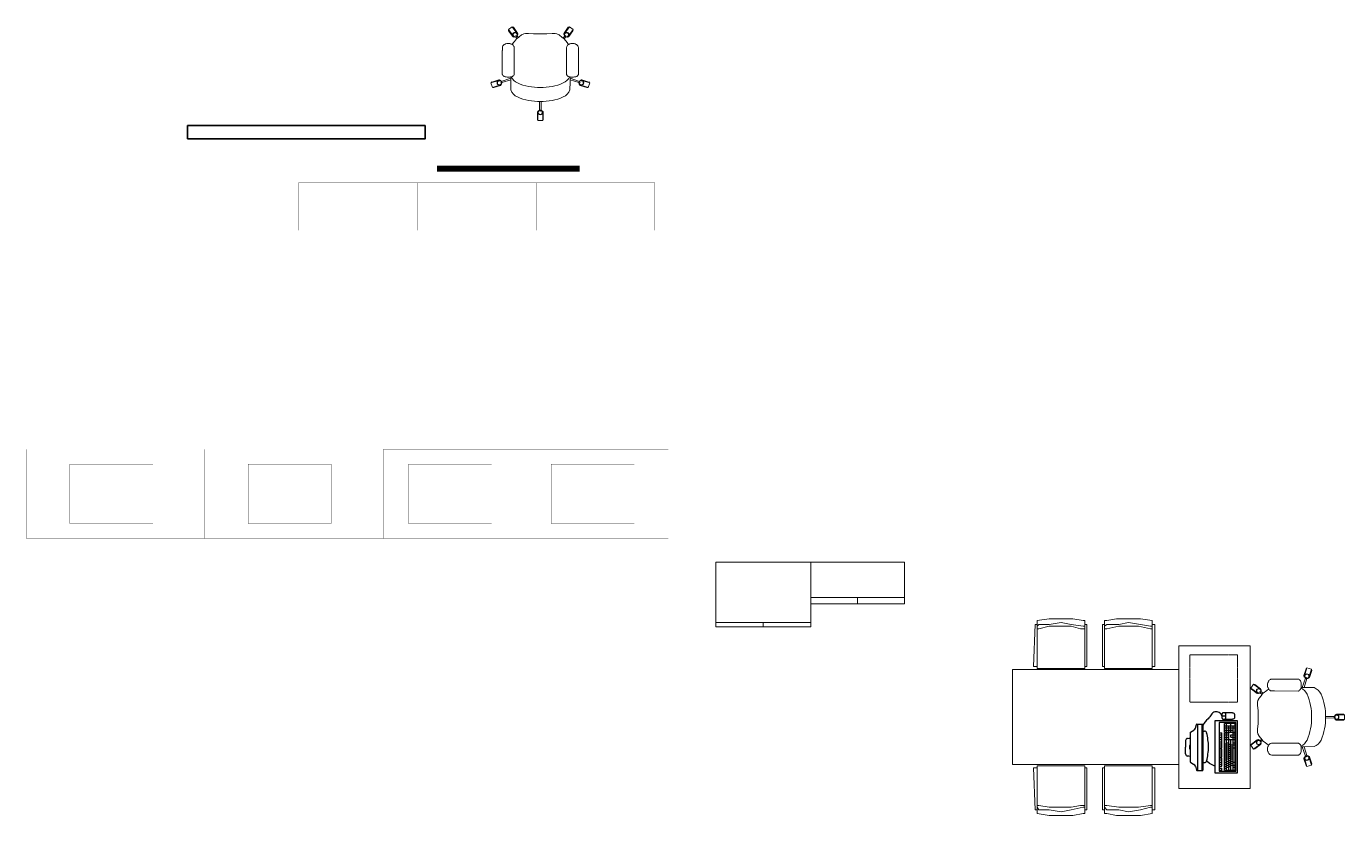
# Model space of a CAD drawing. Header units: millimetres. Extents: x -217756 to 263180, y 55413 to 130608.
# Drawn here: x 251375 to 262467, y 62482 to 69127 of the extents above; entities that cross this region are included whole.
import ezdxf

# ---------------------------------------------------------------- set-up
doc = ezdxf.new("R2010")
doc.units = ezdxf.units.MM
doc.linetypes.add('HIDDEN', pattern=[6, 4, -2])
for name, color, linetype, lineweight in [('ТХ_мебель передв', 250, 'Continuous', 13), ('ТХ_обор_комп принт', 30, 'Continuous', 13), ('ТХ_ОСНОВНОЙ', 103, 'Continuous', 25)]:
    doc.layers.add(name, color=color, linetype=linetype, lineweight=lineweight)
doc.layers.add('ТХ_оборуд_учебн', color=80, linetype='Continuous')

# ---------------------------------------------------------------- blocks, each defined once
blk = doc.blocks.new('Стол приставной с 4 стульями')
at = {"layer": 'ТХ_мебель передв'}
for points in [[(281712, -145870), (281712, -144472), (280913, -144472), (280913, -145870)], [(280553, -144678), (280531, -144694), (280531, -144779), (280515, -144880), (280531, -144964), (280553, -145065), (280553, -145081), (280500, -145081), (280500, -145065), (280484, -144980), (280484, -144880), (280484, -144779), (280500, -144678)], [(280568, -144678), (280531, -144678), (280531, -144663), (280886, -144647), (280886, -144678)], [(280886, -144647), (280886, -144678), (280568, -144678), (280531, -144678), (280531, -144663)], [(280568, -145081), (280568, -145044), (280553, -144964), (280553, -144880), (280553, -144779), (280568, -144694), (280568, -144678), (280902, -144678), (280902, -145081)], [(280902, -144678), (280902, -145081), (280568, -145081), (280568, -145044), (280553, -144964), (280553, -144880), (280553, -144779), (280568, -144694), (280568, -144678)], [(282056, -145081), (282056, -145044), (282077, -144964), (282077, -144880), (282077, -144779), (282056, -144694), (282056, -144678), (281723, -144678), (281723, -145081)], [(281723, -144678), (281723, -145081), (282056, -145081), (282056, -145044), (282077, -144964), (282077, -144880), (282077, -144779), (282056, -144694), (282056, -144678)], [(282056, -144678), (282093, -144678), (282093, -144663), (281738, -144647), (281738, -144678)], [(281738, -144647), (281738, -144678), (282056, -144678), (282093, -144678), (282093, -144663)], [(282093, -144779), (282109, -144880), (282093, -144964), (282077, -145065), (282077, -145081), (282093, -145081), (282125, -145081), (282125, -145065), (282141, -144980), (282141, -144880), (282141, -144779), (282125, -144678), (282077, -144678), (282093, -144694)], [(282077, -144678), (282093, -144694), (282093, -144779), (282109, -144880), (282093, -144964), (282077, -145065), (282077, -145081), (282125, -145081), (282125, -145065), (282141, -144980), (282141, -144880), (282141, -144779), (282125, -144678)], [(280531, -145097), (280531, -145081), (280553, -145081), (280886, -145081), (280886, -145097)], [(280886, -145081), (280886, -145097), (280531, -145097), (280531, -145081), (280553, -145081)], [(282093, -145097), (282093, -145081), (282077, -145081), (281738, -145081), (281738, -145097)], [(281738, -145081), (281738, -145097), (282093, -145097), (282093, -145081), (282077, -145081)], [(280531, -145367), (280515, -145446), (280531, -145547), (280553, -145631), (280553, -145647), (280531, -145647), (280500, -145647), (280484, -145547), (280484, -145446), (280484, -145346), (280500, -145266), (280500, -145245), (280553, -145245), (280531, -145266)], [(280553, -145245), (280531, -145266), (280531, -145367), (280515, -145446), (280531, -145547), (280553, -145631), (280553, -145647), (280500, -145647), (280484, -145547), (280484, -145446), (280484, -145346), (280500, -145266), (280500, -145245)], [(280568, -145245), (280531, -145245), (280531, -145229), (280886, -145229), (280886, -145245)], [(280886, -145229), (280886, -145245), (280568, -145245), (280531, -145245), (280531, -145229)], [(280568, -145647), (280568, -145631), (280553, -145531), (280553, -145446), (280553, -145367), (280568, -145266), (280568, -145245), (280902, -145245), (280902, -145647)], [(280902, -145245), (280902, -145647), (280568, -145647), (280568, -145631), (280553, -145531), (280553, -145446), (280553, -145367), (280568, -145266), (280568, -145245)], [(282056, -145647), (282056, -145631), (282077, -145531), (282077, -145446), (282077, -145367), (282056, -145266), (282056, -145245), (281723, -145245), (281723, -145647)], [(281723, -145245), (281723, -145647), (282056, -145647), (282056, -145631), (282077, -145531), (282077, -145446), (282077, -145367), (282056, -145266), (282056, -145245)], [(282056, -145245), (282093, -145245), (282093, -145229), (281738, -145229), (281738, -145245)], [(281738, -145229), (281738, -145245), (282056, -145245), (282093, -145245), (282093, -145229)], [(282093, -145367), (282109, -145446), (282093, -145547), (282077, -145631), (282077, -145647), (282093, -145647), (282125, -145647), (282141, -145547), (282141, -145446), (282141, -145346), (282125, -145266), (282125, -145245), (282077, -145245), (282093, -145266)], [(282077, -145245), (282093, -145266), (282093, -145367), (282109, -145446), (282093, -145547), (282077, -145631), (282077, -145647), (282125, -145647), (282141, -145547), (282141, -145446), (282141, -145346), (282125, -145266), (282125, -145245)], [(280531, -145668), (280531, -145647), (280553, -145647), (280886, -145647), (280886, -145668)], [(280886, -145647), (280886, -145668), (280531, -145668), (280531, -145647), (280553, -145647)], [(282093, -145668), (282093, -145647), (282077, -145647), (281738, -145647), (281738, -145668)], [(281738, -145647), (281738, -145668), (282093, -145668), (282093, -145647), (282077, -145647)]]:
    blk.add_lwpolyline(points, close=True, dxfattribs=at)
for points in [[(280531, -144779), (280515, -144880), (280531, -144964), (280553, -145065), (280553, -145081), (280531, -145081), (280500, -145081), (280500, -145065), (280484, -144980), (280484, -144880), (280484, -144779), (280500, -144678), (280553, -144678), (280531, -144694)], [(280531, -144694), (280531, -144779)]]:
    blk.add_lwpolyline(points, dxfattribs=at)
blk = doc.blocks.new('A$C67bc0366')
at = {"layer": 'ТХ_ОСНОВНОЙ', "rotation": 90}
blk.add_blockref('Стол приставной с 4 стульями', (333435, -348602), dxfattribs=at)
blk = doc.blocks.new('A$C34cbd993')
at = {"extrusion": (-6.1078e-05, 0.000470829, 1)}
for p, q in [((479402, -67421, 0), (479402, -67666, 0)), ((479404, -67417, 0), (479433, -67398, 0)), ((479445, -67383, 0), (479455, -67351, 0)), ((479456, -67349, 0), (479507, -67349, 0)), ((479464, -67349, 0), (479464, -67738, 0)), ((479500, -67349, 0), (479500, -67738, 0)), ((479509, -67351, 0), (479509, -67736, 0)), ((479690, -67416, 0), (479690, -67344, 0)), ((479780, -67344, 0), (479690, -67344, 0)), ((479690, -67475, 0), (479690, -67421, 0)), ((479708, -67416, 0), (479708, -67344, 0)), ((479708, -67475, 0), (479708, -67421, 0)), ((479726, -67416, 0), (479726, -67362, 0)), ((479726, -67475, 0), (479726, -67421, 0)), ((479744, -67416, 0), (479744, -67344, 0)), ((479744, -67457, 0), (479744, -67439, 0)), ((479762, -67416, 0), (479762, -67362, 0)), ((479762, -67475, 0), (479762, -67421, 0)), ((479780, -67416, 0), (479780, -67344, 0)), ((479780, -67475, 0), (479780, -67421, 0)), ((479363, -67487, 0), (479363, -67543, 0)), ((479363, -67600, 0), (479363, -67543, 0)), ((479690, -67736, 0), (479690, -67479, 0)), ((479708, -67736, 0), (479708, -67479, 0)), ((479726, -67736, 0), (479726, -67479, 0)), ((479744, -67736, 0), (479744, -67479, 0)), ((479762, -67736, 0), (479762, -67479, 0)), ((479780, -67736, 0), (479780, -67479, 0)), ((479404, -67670, 0), (479433, -67688, 0)), ((479445, -67703, 0), (479455, -67736, 0)), ((479456, -67738, 0), (479507, -67738, 0)), ((479649, -67736, 0), (479667, -67736, 0)), ((479690, -67736, 0), (479780, -67736, 0))]:
    blk.add_line(p, q, dxfattribs=at)
at = {"extrusion": (-6.1078e-05, 0.000470829, 1), "elevation": -61}
for points in [[(479668, -67280, 0.397637), (479608, -67246, 0.110351), (479591, -67253, 0.08312), (479578, -67270, 0.014729), (479553, -67303, 0.170175), (479509, -67362, -0.037673)], [(479689, -67307, 0.114539), (479694, -67306, 0.103755), (479697, -67303, 0.091433), (479700, -67299, 0.084292), (479701, -67293), (479701, -67266, 0.084292), (479700, -67261, 0.091433), (479697, -67257, 0.103755), (479694, -67254, 0.114539), (479689, -67253, 0.114539)]]:
    blk.add_lwpolyline(points, format="xyb", dxfattribs=at)
for points in [[(479798, -67758), (479798, -67322), (479609, -67322), (479609, -67758)], [(479784, -67745), (479784, -67335), (479645, -67335), (479645, -67745)]]:
    blk.add_lwpolyline(points, close=True, dxfattribs=at)
blk.add_lwpolyline([(479776, -67293), (479776, -67266, 0.19919), (479774, -67262, 0.098412), (479766, -67257, 0.055653), (479756, -67254, 0.042416), (479743, -67253), (479679, -67253, 0.114539), (479675, -67254, 0.103755), (479671, -67257, 0.091433), (479669, -67261, 0.084292), (479668, -67266), (479668, -67293, 0.084292), (479669, -67299, 0.091433), (479671, -67303, 0.103755), (479675, -67306, 0.114539), (479679, -67307), (479743, -67307, 0.042416), (479756, -67306, 0.055653), (479766, -67303, 0.098412), (479774, -67298, 0.19919)], format="xyb", close=True, dxfattribs=at)
for points in [[(479668, -67280), (479701, -67280)], [(479649, -67475), (479649, -67421)], [(479649, -67421), (479667, -67421)], [(479649, -67421), (479667, -67421)], [(479649, -67439), (479667, -67439)], [(479667, -67475), (479667, -67421)], [(479690, -67362), (479780, -67362)], [(479690, -67380), (479780, -67380)], [(479690, -67398), (479762, -67398)], [(479690, -67416), (479780, -67416)], [(479690, -67421), (479726, -67421)], [(479690, -67439), (479726, -67439)], [(479744, -67439), (479780, -67439)], [(479762, -67421), (479780, -67421)], [(479649, -67457), (479667, -67457)], [(479649, -67475), (479667, -67475)], [(479649, -67548), (479649, -67479)], [(479649, -67479), (479667, -67479)], [(479649, -67497), (479667, -67497)], [(479649, -67514), (479667, -67514)], [(479649, -67531), (479667, -67531)], [(479649, -67548), (479667, -67548)], [(479667, -67548), (479667, -67479)], [(479690, -67457), (479726, -67457)], [(479690, -67475), (479726, -67475)], [(479690, -67479), (479780, -67479)], [(479690, -67514), (479708, -67514)], [(479690, -67531), (479708, -67531)], [(479690, -67548), (479708, -67548)], [(479708, -67505), (479726, -67505)], [(479708, -67522), (479726, -67522)], [(479708, -67539), (479726, -67539)], [(479726, -67517), (479744, -67517)], [(479726, -67534), (479744, -67534)], [(479726, -67551), (479744, -67551)], [(479744, -67457), (479780, -67457)], [(479744, -67522), (479762, -67522)], [(479744, -67539), (479762, -67539)], [(479762, -67475), (479780, -67475)], [(479762, -67505), (479780, -67505)], [(479762, -67522), (479780, -67522)], [(479762, -67548), (479780, -67548)], [(479609, -67703), (479564, -67679), (479540, -67660)], [(479649, -67625), (479649, -67556)], [(479649, -67556), (479667, -67556)], [(479649, -67573), (479667, -67573)], [(479649, -67591), (479667, -67591)], [(479649, -67608), (479667, -67608)], [(479649, -67625), (479667, -67625)], [(479649, -67702), (479649, -67633)], [(479649, -67633), (479667, -67633)], [(479649, -67650), (479667, -67650)], [(479667, -67625), (479667, -67556)], [(479667, -67702), (479667, -67633)], [(479690, -67565), (479708, -67565)], [(479690, -67582), (479708, -67582)], [(479690, -67599), (479708, -67599)], [(479690, -67616), (479708, -67616)], [(479690, -67633), (479708, -67633)], [(479690, -67650), (479708, -67650)], [(479708, -67556), (479726, -67556)], [(479708, -67573), (479726, -67573)], [(479708, -67591), (479726, -67591)], [(479708, -67608), (479726, -67608)], [(479708, -67625), (479726, -67625)], [(479708, -67642), (479726, -67642)], [(479708, -67659), (479726, -67659)], [(479726, -67568), (479744, -67568)], [(479726, -67585), (479744, -67585)], [(479726, -67602), (479744, -67602)], [(479726, -67619), (479744, -67619)], [(479726, -67636), (479744, -67636)], [(479726, -67654), (479744, -67654)], [(479744, -67556), (479762, -67556)], [(479744, -67573), (479762, -67573)], [(479744, -67591), (479762, -67591)], [(479744, -67608), (479762, -67608)], [(479744, -67625), (479762, -67625)], [(479744, -67642), (479762, -67642)], [(479744, -67659), (479762, -67659)], [(479649, -67668), (479667, -67668)], [(479649, -67685), (479667, -67685)], [(479649, -67702), (479667, -67702)], [(479649, -67736), (479649, -67719)], [(479649, -67719), (479667, -67719)], [(479667, -67736), (479667, -67719)], [(479690, -67668), (479708, -67668)], [(479690, -67685), (479708, -67685)], [(479690, -67702), (479708, -67702)], [(479690, -67719), (479708, -67719)], [(479708, -67676), (479726, -67676)], [(479708, -67693), (479726, -67693)], [(479708, -67710), (479726, -67710)], [(479726, -67671), (479744, -67671)], [(479726, -67688), (479744, -67688)], [(479726, -67705), (479744, -67705)], [(479744, -67676), (479762, -67676)], [(479744, -67693), (479762, -67693)], [(479762, -67668), (479780, -67668)], [(479762, -67693), (479780, -67693)], [(479762, -67710), (479780, -67710)]]:
    blk.add_lwpolyline(points, dxfattribs=at)
at = {"extrusion": (-6.1078e-05, 0.000470829, 1)}
for centre, radius, start, end in [((479406, -67421, -61), 4.5, 120.479, 180), ((479419, -67375, -61), 27, 301.9676, 342.9946), ((479456, -67351, -61), 1.8, 90, 180), ((479507, -67351, -61), 1.8, 0, 90), ((479541, -67572, -61), 164, 97.176, 101.3437), ((479523, -67426, -61), 18, 18.8033, 97.176), ((479078, -67542, -61), 477, 0.23, 14.7443), ((479381, -67487, -61), 18, 93.6304, 180), ((479363, -67213, -61), 256, 273.6304, 278.5995), ((479428, -67543, -61), 33.8, 142.618, 217.382), ((479078, -67538, -61), 477, 345.2557, 359.77), ((479381, -67600, -61), 18, 180, 266.3696), ((479363, -67873, -61), 256, 81.4005, 86.3696), ((479523, -67654, -61), 18, 262.824, 341.1967), ((479406, -67666, -61), 4.5, 180, 239.521), ((479419, -67711, -61), 27, 17.0054, 58.0324), ((479456, -67736, -61), 1.8, 180, 270), ((479507, -67736, -61), 1.8, 270, 0), ((479541, -67509, -61), 164, 258.6563, 262.824)]:
    blk.add_arc(centre, radius, start, end, dxfattribs=at)
blk = doc.blocks.new('Шкаф канцелярский закрытый')
at = {"layer": 'ТХ_мебель передв'}
blk.add_lwpolyline([(207495, -155297), (207495, -154509), (207146, -154509), (207146, -155297)], close=True, dxfattribs=at)
for points in [[(207199, -154509), (207199, -155297)], [(207199, -154903), (207146, -154903)]]:
    blk.add_lwpolyline(points, dxfattribs=at)
blk = doc.blocks.new('A$Cca3a9a96')
at = {"layer": 'ТХ_ОСНОВНОЙ', "rotation": 90}
blk.add_blockref('Шкаф канцелярский закрытый', (167532, -198186), dxfattribs=at)
blk = doc.blocks.new('Шкаф для одежды комбинированный')
at = {"layer": 'ТХ_мебель передв'}
for points in [[(207619, -154206), (207619, -153407), (207074, -153407), (207074, -154206)], [(207074, -154206), (207074, -153407), (207111, -153407), (207111, -154206)]]:
    blk.add_lwpolyline(points, close=True, dxfattribs=at)
blk.add_lwpolyline([(207074, -153807), (207111, -153807)], dxfattribs=at)
blk = doc.blocks.new('A$C09e1dc82')
at = {"layer": 'ТХ_ОСНОВНОЙ', "rotation": 90}
blk.add_blockref('Шкаф для одежды комбинированный', (118769, -204759), dxfattribs=at)
blk = doc.blocks.new('СК33 790х830')
for p, q in [((-25, 659), (-25, 719)), ((-20, 729), (20, 729)), ((-20, 729), (-20, 649)), ((20, 729), (20, 649)), ((25, 659), (25, 719)), ((-20, 649), (-16, 649)), ((-7, 568), (-7, 642)), ((-2, 649), (2, 649)), ((7, 568), (6, 642)), ((15, 649), (20, 649)), ((-403, 450), (-416, 412)), ((-403, 450), (-327, 426)), ((-335, 434), (-392, 452)), ((-249, 472), (-250, 402)), ((248, 472), (249, 380)), ((403, 450), (326, 426)), ((334, 434), (392, 452)), ((403, 450), (415, 412)), ((-416, 412), (-339, 388)), ((-350, 386), (-408, 405)), ((-338, 392), (-339, 388)), ((-333, 409), (-334, 405)), ((-250, 372), (-329, 399)), ((-327, 426), (-328, 422)), ((-250, 387), (-325, 410)), ((-319, 344), (-320, 340)), ((-320, 140), (-320, 340)), ((-316, 349), (-319, 344)), ((-312, 353), (-316, 349)), ((-306, 357), (-312, 353)), ((-298, 360), (-306, 357)), ((-290, 362), (-298, 360)), ((-290, 362), (-289, 362)), ((-280, 363), (-289, 362)), ((-280, 363), (-279, 363)), ((-270, 364), (-279, 363)), ((-270, 364), (-261, 363)), ((-261, 363), (-261, 363)), ((-261, 363), (-252, 362)), ((-252, 362), (-251, 362)), ((-251, 362), (-243, 360)), ((-250, 402), (-250, 398)), ((-250, 398), (-250, 380)), ((-250, 380), (-250, 370)), ((-250, 370), (-250, 362)), ((-243, 360), (-235, 357)), ((-235, 357), (-229, 353)), ((-229, 353), (-224, 349)), ((-224, 349), (-222, 344)), ((-222, 344), (-220, 340)), ((-221, 140), (-220, 340)), ((221, 344), (220, 340)), ((220, 140), (220, 340)), ((224, 349), (221, 344)), ((228, 353), (224, 349)), ((234, 357), (228, 353)), ((242, 360), (234, 357)), ((250, 362), (242, 360)), ((249, 387), (324, 410)), ((249, 372), (328, 399)), ((249, 380), (249, 370)), ((249, 370), (249, 362)), ((250, 362), (251, 362)), ((260, 363), (251, 362)), ((260, 363), (261, 363)), ((270, 364), (261, 363)), ((270, 364), (279, 363)), ((279, 363), (279, 363)), ((279, 363), (288, 362)), ((288, 362), (289, 362)), ((289, 362), (297, 360)), ((297, 360), (305, 357)), ((305, 357), (311, 353)), ((311, 353), (316, 349)), ((316, 349), (318, 344)), ((318, 344), (319, 340)), ((320, 140), (320, 340)), ((326, 426), (328, 422)), ((332, 409), (333, 405)), ((337, 392), (338, 388)), ((415, 412), (338, 388)), ((350, 386), (407, 405)), ((-320, 140), (-320, 131)), ((-320, 131), (-320, 123)), ((-320, 123), (-320, 115)), ((-319, 109), (-320, 115)), ((-222, 109), (-221, 115)), ((-221, 140), (-221, 131)), ((-221, 131), (-221, 123)), ((-221, 123), (-221, 115)), ((-221, 115), (-221, 115)), ((220, 140), (220, 131)), ((220, 131), (220, 123)), ((220, 123), (220, 115)), ((220, 115), (220, 113)), ((221, 109), (220, 113)), ((318, 109), (319, 115)), ((319, 140), (319, 131)), ((319, 131), (319, 123)), ((319, 123), (319, 115)), ((319, 115), (319, 115)), ((-318, 106), (-319, 109)), ((-315, 100), (-318, 106)), ((-311, 95), (-315, 100)), ((-305, 90), (-311, 95)), ((-303, 89), (-305, 90)), ((-296, 85), (-303, 89)), ((-293, 84), (-296, 85)), ((-290, 83), (-293, 84)), ((-284, 81), (-290, 83)), ((-281, 81), (-284, 81)), ((-278, 81), (-281, 81)), ((-274, 80), (-278, 81)), ((-277, -38), (-230, 27)), ((-240, 22), (-275, -27)), ((-270, 80), (-274, 80)), ((-267, 80), (-270, 80)), ((-263, 81), (-267, 80)), ((-260, 81), (-263, 81)), ((-257, 81), (-260, 81)), ((-257, 81), (-251, 83)), ((-248, 84), (-251, 83)), ((-245, 85), (-248, 84)), ((-245, 85), (-238, 89)), ((-245, -61), (-198, 4)), ((-236, 90), (-238, 89)), ((-237, 89), (-225, 73)), ((-236, 90), (-230, 95)), ((-230, 95), (-226, 100)), ((-230, 27), (-227, 25)), ((-226, 100), (-223, 106)), ((-225, 73), (-202, 42)), ((-222, 109), (-223, 106)), ((-216, 17), (-212, 14)), ((-202, 42), (-215, 25)), ((-192, 34), (-205, 17)), ((-202, 42), (-201, 40)), ((-201, 40), (-181, 26)), ((-201, 6), (-198, 4)), ((-181, 26), (-161, 10)), ((-161, 10), (-158, 8)), ((-158, 8), (-155, 7)), ((-155, 7), (-140, -1)), ((-56, 0), (56, 0)), ((55, 0), (99, -4)), ((155, 7), (139, -1)), ((155, 7), (158, 8)), ((158, 8), (160, 10)), ((174, 21), (160, 10)), ((180, 26), (174, 21)), ((200, 40), (180, 26)), ((187, 30), (196, 17)), ((192, 6), (189, 4)), ((236, -61), (189, 4)), ((197, 38), (206, 25)), ((200, 40), (201, 42)), ((217, 63), (201, 42)), ((207, 17), (204, 14)), ((225, 73), (217, 63)), ((221, 27), (218, 25)), ((222, 106), (221, 109)), ((268, -38), (221, 27)), ((225, 100), (222, 106)), ((229, 95), (225, 100)), ((237, 89), (225, 73)), ((235, 90), (229, 95)), ((231, 22), (267, -27)), ((237, 89), (235, 90)), ((244, 85), (237, 89)), ((247, 84), (244, 85)), ((250, 83), (247, 84)), ((256, 81), (250, 83)), ((259, 81), (256, 81)), ((262, 81), (259, 81)), ((266, 80), (262, 81)), ((270, 80), (266, 80)), ((273, 80), (270, 80)), ((277, 81), (273, 80)), ((280, 81), (277, 81)), ((283, 81), (280, 81)), ((283, 81), (289, 83)), ((292, 84), (289, 83)), ((295, 85), (292, 84)), ((295, 85), (302, 89)), ((304, 90), (302, 89)), ((304, 90), (310, 95)), ((310, 95), (314, 100)), ((314, 100), (317, 106)), ((318, 109), (317, 106)), ((-277, -38), (-245, -61)), ((-200, -7), (-235, -56)), ((-140, -1), (-125, -4)), ((-125, -4), (-110, -5)), ((-110, -5), (-99, -4)), ((-99, -4), (-55, 0)), ((111, -5), (99, -4)), ((111, -5), (125, -4)), ((125, -4), (139, -1)), ((191, -7), (226, -56)), ((268, -38), (236, -61))]:
    blk.add_line(p, q)
for centre in [(0, 661), (-345, 411), (344, 411), (-221, 6), (212, 6)]:
    blk.add_circle(centre, 20)
for centre, radius, start, end in [((-20, 719), 5, 90, 180), ((0, 661), 17, 279.4623, 260.5377), ((20, 719), 5, 0, 90), ((-15, 128), 440, 88.0553, 113.9054), ((-20, 659), 5, 180, 270), ((14, 128), 440, 66.0946, 91.9447), ((20, 659), 5, 270, 0), ((-394, 447), 5, 72.3275, 162.3275), ((-152, 436), 103, 113.6677, 159.763), ((-15, 10), 440, 88.0553, 113.9054), ((14, 10), 440, 66.0946, 91.9447), ((151, 436), 103, 20.237, 66.3323), ((393, 447), 5, 17.6725, 107.6725), ((-406, 409), 5, 162.3275, 252.3275), ((-345, 411), 17, 351.7899, 332.8652), ((-349, 391), 5, 252.3275, 342.3275), ((-337, 429), 5, 342.3275, 72.3275), ((-152, 318), 103, 113.6677, 155.3986), ((151, 318), 103, 24.6014, 66.3323), ((344, 411), 17, 207.1348, 188.2101), ((336, 429), 5, 107.6725, 197.6725), ((348, 391), 5, 197.6725, 287.6725), ((405, 409), 5, 287.6725, 17.6725), ((-236, 19), 5, 54, 144), ((-221, 6), 17, 63.4623, 44.5377), ((212, 6), 17, 135.4623, 116.5377), ((227, 19), 5, 36, 126), ((-271, -30), 5, 144, 234), ((-239, -53), 5, 234, 324), ((-204, -4), 5, 324, 54), ((195, -4), 5, 126, 216), ((230, -53), 5, 216, 306), ((263, -30), 5, 306, 36)]:
    blk.add_arc(centre, radius, start, end)
blk = doc.blocks.new('A$Cf4ca5993')
at = {"layer": 'ТХ_мебель передв'}
for p, rotation in [((270700, 7307), 180), ((276739, 1555), 269.9999999999999)]:
    blk.add_blockref('СК33 790х830', p, dxfattribs=dict(at, rotation=rotation))
blk = doc.blocks.new('A$Ca19fb75c')
at = {"layer": 'ТХ_оборуд_учебн', "lineweight": 25, "ltscale": 100, "const_width": 2}
for points in [[(1150, 10135), (1850, 10135), (1850, 9635), (1150, 9635)], [(2650, 10135), (3350, 10135), (3350, 9635), (2650, 9635)], [(4000, 10135), (4700, 10135), (4700, 9635), (4000, 9635)], [(5200, 10135), (5900, 10135), (5900, 9635), (5200, 9635)]]:
    blk.add_lwpolyline(points, close=True, dxfattribs=at)
blk = doc.blocks.new('У075')
at = {"layer": 'ТХ_мебель передв', "const_width": 2}
blk.add_lwpolyline([(269215, 69082), (269215, 68332), (267715, 68332), (267715, 69082)], close=True, dxfattribs=at)
blk = doc.blocks.new('A$C761bd302')
at = {"layer": 'ТХ_мебель передв', "rotation": 90}
for p in [(61782, -259001), (61782, -260501), (61782, -262001)]:
    blk.add_blockref('У075', p, dxfattribs=at)
at = {"layer": 'ТХ_мебель передв'}
for p in [(-279665, -68132), (-278165, -68132)]:
    blk.add_blockref('У075', p, dxfattribs=at)
blk = doc.blocks.new('У074')
at = {"layer": 'ТХ_мебель передв', "const_width": 2}
blk.add_lwpolyline([(271167, 70388.5), (272367, 70388.5), (272367, 69638.5), (271167, 69638.5)], close=True, dxfattribs=at)
blk = doc.blocks.new('У204')
at = {"layer": 'ТХ_мебель передв', "ltscale": 100, "const_width": 2}
blk.add_lwpolyline([(-73103, 108743.5), (-72703, 108743.5), (-72703, 107743.5), (-73103, 107743.5)], close=True, dxfattribs=at)
blk = doc.blocks.new('стол с тумбой 1200х600')
blk.add_lwpolyline([(-19012, 19801), (-19012, 21001), (-19612, 21001), (-19612, 19801)], close=True)
at = {"linetype": 'HIDDEN', "ltscale": 0.1}
blk.add_lwpolyline([(-19505, 19875), (-19105, 19875), (-19105, 20275), (-19505, 20275)], close=True, dxfattribs=at)

msp = doc.modelspace()

# ---------------------------------------------------------------- linework, layer by layer
at = {"layer": 'ТХ_мебель передв', "const_width": 50}
msp.add_lwpolyline([(256030, 67930), (254830, 67930)], dxfattribs=at)
at = {"layer": 'ТХ_обор_комп принт', "color": 18, "lineweight": 35, "true_color": 0x000000}
msp.add_lwpolyline([(252731, 68180), (252731, 68291), (254730, 68291), (254730, 68180)], close=True, dxfattribs=at)

# ---------------------------------------------------------------- block references
for name, p in [('A$Ca19fb75c', (250590, 55306)), ('A$C34cbd993', (-218234, 130601)), ('A$Cca3a9a96', (-64066, 55306)), ('A$Cf4ca5993', (-15001, 61756)), ('A$C761bd302', (263326, 64616)), ('A$C09e1dc82', (-15001, 61756)), ('A$C67bc0366', (-218234, 130601))]:
    msp.add_blockref(name, p)
at = {"layer": 'ТХ_мебель передв'}
for name, p, rotation in [('У204', (145920, -5293), 270), ('У204', (146920, -5293), 270), ('У204', (147920, -5293), 270), ('стол с тумбой 1200х600', (242059, 83712), 180), ('стол с тумбой 1200х600', (242059, 83712), 180)]:
    msp.add_blockref(name, p, dxfattribs=dict(at, rotation=rotation))
for p in [(-16791, -4823), (-15591, -4823)]:
    msp.add_blockref('У074', p, dxfattribs=at)

doc.saveas('drawing.dxf')
